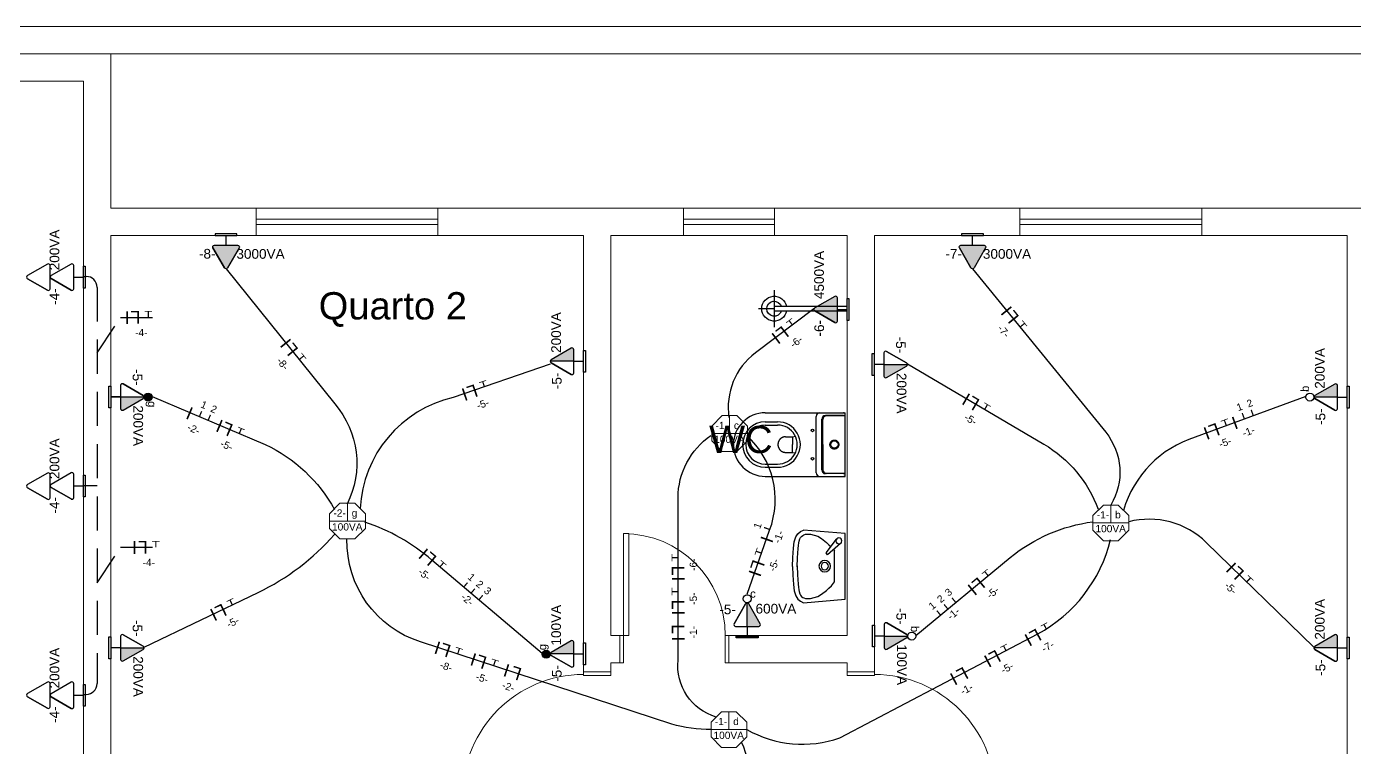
# Model space of a CAD drawing. Header units: millimetres. Extents: x 40 to 176, y -32 to 59.
# Drawn here: x 60.01 to 67.31, y -1.08 to 2.88 of the extents above; entities that cross this region are included whole.
import ezdxf
from ezdxf.enums import TextEntityAlignment as Align

# ---------------------------------------------------------------- set-up
doc = ezdxf.new("R2010")
doc.units = ezdxf.units.MM
doc.linetypes.add('DASHED', pattern=[15, 12, -3])
doc.linetypes.add('HIDDEN', pattern=[0.375, 0.25, -0.125])
doc.layers.get('0').update_dxf_attribs({"lineweight": 30})
for name, color, linetype in [('1 - Circuitos', 7, 'Continuous'), ('22 - Banheiros', 252, 'Continuous'), ('22 - Textos', 7, 'Continuous'), ('5 - Identificadores', 7, 'Continuous'), ('7 - Eletroduto', 6, 'Continuous'), ('8 - Pontos de iluminação', 5, 'Continuous'), ('9 - Pontos de Tomadas', 240, 'Continuous'), ('Pontos de Tomadas', 240, 'Continuous')]:
    doc.layers.add(name, color=color, linetype=linetype)
doc.layers.add('21 - Portas', color=251, linetype='Continuous', lineweight=9)
doc.layers.add('4 - Edificação', color=8, linetype='Continuous', lineweight=20)
doc.styles.add('Arial0', font='arial.ttf', dxfattribs={"height": 3.14658})
doc.styles.add('SEACAD_Arial', font='arial.ttf')
doc.styles.get("Standard").update_dxf_attribs({"font": 'arial.ttf'})
doc.styles.add('TEXTO_NOMEQUADRO', font='arial.ttf')

# ---------------------------------------------------------------- blocks, each defined once
blk = doc.blocks.new('81_P')
at = {"ltscale": 0.05}
for p, q in [((-0.165, 0), (-0.175, 0)), ((-0.175, -0.01), (-0.175, 0)), ((0.175, 0), (0.165, 0))]:
    blk.add_line(p, q, dxfattribs=at)
for p, q in [((0.165, 0), (-0.165, 0)), ((-0.175, -0.44), (-0.175, -0.01)), ((0.175, -0.44), (0.175, -0.01)), ((0.1398, -0.1295), (-0.1398, -0.1295)), ((0, -0.1236), (-0.1384, -0.1236)), ((0, -0.1236), (0.1384, -0.1236)), ((0.155, -0.16), (-0.155, -0.16))]:
    blk.add_line(p, q)
at = {"ltscale": 0.047193}
blk.add_line((0.175, -0.0094), (0.175, 0), dxfattribs=at)
at = {"ltscale": 0.497718}
for p, q in [((-0.1598, -0.01), (-0.1598, -0.1095)), ((0.1598, -0.01), (0.1598, -0.1095))]:
    blk.add_line(p, q, dxfattribs=at)
at = {"ltscale": 0.467891}
for p, q in [((-0.1584, -0.01), (-0.1584, -0.1036)), ((0.1584, -0.01), (0.1584, -0.1036))]:
    blk.add_line(p, q, dxfattribs=at)
at = {"ltscale": 0.078144}
for p, q in [((-0.0429, -0.29), (-0.0455, -0.2746)), ((0.0429, -0.29), (0.0455, -0.2746))]:
    blk.add_line(p, q, dxfattribs=at)
at = {"ltscale": 0.214268}
for p in [(-0.0429, -0.29), (0.0429, -0.29)]:
    blk.add_line(p, (0, -0.29), dxfattribs=at)
at = {"ltscale": 0.197279}
for p, q in [((-0.0429, -0.3295), (-0.0429, -0.29)), ((0.0429, -0.3295), (0.0429, -0.29))]:
    blk.add_line(p, q, dxfattribs=at)
at = {"ltscale": 0.339985}
for p, q in [((-0.125, -0.44), (-0.125, -0.372)), ((-0.1075, -0.44), (-0.1075, -0.372)), ((0.1075, -0.44), (0.1075, -0.372)), ((0.125, -0.44), (0.125, -0.372))]:
    blk.add_line(p, q, dxfattribs=at)
for points in [[(-0.0429, -0.3295), (-0.0428, -0.3307), (-0.0428, -0.332), (-0.0427, -0.3332), (-0.0425, -0.3345), (-0.0424, -0.3357), (-0.0421, -0.3369), (-0.0419, -0.3382), (-0.0416, -0.3394), (-0.0412, -0.3406), (-0.0409, -0.3418), (-0.0405, -0.343), (-0.04, -0.3442), (-0.0395, -0.3453), (-0.039, -0.3465), (-0.0384, -0.3476), (-0.0378, -0.3487), (-0.0372, -0.3498), (-0.0369, -0.3504), (-0.0365, -0.3509), (-0.0362, -0.3515), (-0.0358, -0.352), (-0.0354, -0.3525), (-0.0351, -0.353), (-0.0347, -0.3535), (-0.0343, -0.354), (-0.0339, -0.3545), (-0.0335, -0.355), (-0.0331, -0.3555), (-0.0326, -0.356), (-0.0322, -0.3565), (-0.0318, -0.357), (-0.0313, -0.3574), (-0.0309, -0.3579), (-0.0303, -0.3584)], [(-0.0303, -0.3584), (-0.0294, -0.3593), (-0.0284, -0.3602), (-0.0274, -0.361), (-0.0263, -0.3618), (-0.0253, -0.3626), (-0.0242, -0.3633), (-0.0231, -0.364), (-0.022, -0.3647), (-0.0208, -0.3653), (-0.0196, -0.3659), (-0.0184, -0.3665), (-0.0172, -0.367), (-0.016, -0.3675), (-0.0147, -0.368), (-0.0135, -0.3684), (-0.0122, -0.3688), (-0.0116, -0.3689), (-0.0109, -0.3691), (-0.0103, -0.3693), (-0.0096, -0.3694), (-0.009, -0.3695), (-0.0083, -0.3697), (-0.0077, -0.3698), (-0.007, -0.3699), (-0.0063, -0.37), (-0.0057, -0.3701), (-0.005, -0.3702), (-0.0043, -0.3702), (-0.0037, -0.3703), (-0.003, -0.3704), (-0.0023, -0.3704), (-0.0017, -0.3704), (-0.001, -0.3704), (-0.0003, -0.3705), (0, -0.3705)], [(0, -0.3705), (0.0013, -0.3704), (0.0027, -0.3704), (0.004, -0.3703), (0.0053, -0.3701), (0.0067, -0.37), (0.008, -0.3697), (0.0093, -0.3695), (0.0106, -0.3692), (0.0119, -0.3689), (0.0132, -0.3685), (0.0144, -0.3681), (0.0157, -0.3676), (0.0169, -0.3671), (0.0175, -0.3669), (0.0181, -0.3666), (0.0187, -0.3663), (0.0193, -0.3661), (0.0199, -0.3658), (0.0205, -0.3655), (0.0211, -0.3652), (0.0217, -0.3648), (0.0222, -0.3645), (0.0228, -0.3642), (0.0234, -0.3638), (0.0239, -0.3635), (0.0245, -0.3631), (0.025, -0.3628), (0.0255, -0.3624), (0.0261, -0.362), (0.0266, -0.3616), (0.0271, -0.3612), (0.0276, -0.3608), (0.0281, -0.3604), (0.0286, -0.36), (0.0291, -0.3595), (0.0296, -0.3591), (0.0301, -0.3587), (0.0303, -0.3584)], [(0.0303, -0.3584), (0.0312, -0.3575), (0.0321, -0.3566), (0.033, -0.3556), (0.0338, -0.3547), (0.0346, -0.3537), (0.0354, -0.3526), (0.0361, -0.3516), (0.0368, -0.3505), (0.0374, -0.3494), (0.0381, -0.3483), (0.0386, -0.3472), (0.0392, -0.346), (0.0395, -0.3455), (0.0397, -0.3449), (0.04, -0.3443), (0.0402, -0.3437), (0.0404, -0.3431), (0.0406, -0.3425), (0.0408, -0.3419), (0.041, -0.3413), (0.0412, -0.3407), (0.0414, -0.3401), (0.0415, -0.3395), (0.0417, -0.3389), (0.0418, -0.3383), (0.042, -0.3377), (0.0421, -0.3371), (0.0422, -0.3364), (0.0423, -0.3358), (0.0424, -0.3352), (0.0425, -0.3346), (0.0426, -0.334), (0.0427, -0.3333), (0.0427, -0.3327), (0.0428, -0.3321), (0.0428, -0.3315), (0.0428, -0.3308), (0.0428, -0.3302), (0.0429, -0.3295)]]:
    blk.add_lwpolyline(points)
at = {"linetype": 'DASHED'}
blk.add_circle((0, -0.06), 0.0245, dxfattribs=at)
for centre, radius in [((0, -0.06), 0.02), ((-0.078, -0.18), 0.007), ((0.078, -0.18), 0.007)]:
    blk.add_circle(centre, radius)
for centre, radius, start, end in [((-0.165, -0.01), 0.01, 90, 180.00001), ((-0.1498, -0.01), 0.01, 90, 180.00001), ((-0.1484, -0.01), 0.01, 90, 180.00001), ((0.1484, -0.01), 0.01, 0, 90), ((0.1498, -0.01), 0.01, 0, 90), ((0.165, -0.01), 0.01, 0, 90), ((-0.155, -0.14), 0.02, 180.00001, 270), ((-0.1398, -0.1095), 0.02, 180.00001, 270), ((-0.1384, -0.1036), 0.02, 180.00001, 270), ((0.1384, -0.1036), 0.02, 270, 0), ((0.1398, -0.1095), 0.02, 270, 0), ((0.155, -0.14), 0.02, 270, 0), ((0, -0.372), 0.125, 0, 180.00001), ((0, -0.372), 0.1075, 0, 180.00001), ((0, -0.44), 0.175, 180.00001, 270), ((0, -0.44), 0.125, 180.00001, 270), ((0, -0.44), 0.1075, 180.00001, 270), ((0, -0.44), 0.1075, 270, 0), ((0, -0.44), 0.175, 270, 0), ((0, -0.44), 0.125, 270, 0)]:
    blk.add_arc(centre, radius, start, end)
blk = doc.blocks.new('CHUV')
at = {"ltscale": 0.05}
for p, q in [((0.0027, 0.4455), (0.0027, 0.5407)), ((-0.1103, 0.4455), (0.1156, 0.4455)), ((-0.0106, 0.0003), (-0.0106, 0.4455)), ((0.0156, 0.4455), (0.0156, 0.0003))]:
    blk.add_line(p, q, dxfattribs=at)
at = {"ltscale": 2}
blk.add_line((0.0156, 0.0003), (-0.0106, 0.0003), dxfattribs=at)
at = {"ltscale": 0.05}
for radius, start, end in [(0.076, 279.93583, 260.06417), (0.0459, 286.60149, 253.39851)]:
    blk.add_arc((0.0025, 0.4455), radius, start, end, dxfattribs=at)
blk = doc.blocks.new('01lavl91')
at = {"linetype": 'Continuous'}
for p, q in [((-0.085, -0.0692), (0.0857, -0.0692)), ((0.1253, -0.036), (0.0639, -0.1075)), ((0.0753, -0.1139), (0.1503, -0.0575)), ((0.0639, -0.1075), (0.0753, -0.1139))]:
    blk.add_line(p, q, dxfattribs=at)
for points in [[(-0.1997, -0.2393), (-0.1797, -0.0093), (0.1803, -0.0093), (0.2003, -0.2393)], [(-0.1772, -0.2283), (-0.1758, -0.2005), (-0.1652, -0.1606), (-0.1526, -0.1406), (-0.1317, -0.1123), (-0.1188, -0.0991), (-0.106, -0.0859), (-0.0931, -0.074), (-0.085, -0.0692)], [(0.0938, -0.074), (0.0857, -0.0692)], [(0.1779, -0.2283), (0.1765, -0.2005), (0.1659, -0.1606), (0.1533, -0.1406), (0.1323, -0.1123), (0.1195, -0.0991), (0.1091, -0.0885)], [(0.0003, -0.2993), (-0.0477, -0.2981), (-0.0993, -0.2935), (-0.1345, -0.2899), (-0.1613, -0.2816), (-0.1795, -0.2708), (-0.1915, -0.256), (-0.1997, -0.2393)], [(0.0023, -0.2743), (-0.0461, -0.2719), (-0.0975, -0.2686), (-0.1144, -0.2671), (-0.1294, -0.2653), (-0.1385, -0.2633), (-0.151, -0.2586), (-0.1586, -0.2547), (-0.1629, -0.2516), (-0.1647, -0.2496), (-0.1703, -0.2424), (-0.1737, -0.2368), (-0.1772, -0.2283)], [(-0.0016, -0.2743), (0.0468, -0.2719), (0.0982, -0.2686), (0.1151, -0.2671), (0.1301, -0.2653), (0.1391, -0.2633), (0.1517, -0.2586), (0.1593, -0.2547), (0.1635, -0.2516), (0.1653, -0.2496), (0.1709, -0.2424), (0.1744, -0.2368), (0.1779, -0.2283)], [(0.0003, -0.2993), (0.0483, -0.2981), (0.0999, -0.2935), (0.1351, -0.2899), (0.1619, -0.2816), (0.1801, -0.2708), (0.1921, -0.256), (0.2003, -0.2393)]]:
    blk.add_lwpolyline(points, dxfattribs=at)
for centre, radius in [((0.1404, -0.0444), 0.0164), ((0.001, -0.1223), 0.0316), ((0.001, -0.1223), 0.02)]:
    blk.add_circle(centre, radius, dxfattribs=at)
blk = doc.blocks.new('LAMPADA_TETO')
at = {"layer": '8 - Pontos de iluminação', "color": 5, "linetype": 'Continuous', "lineweight": 15, "true_color": 0x000005}
blk.add_lwpolyline([(0.0401, 0.0986), (-0.0412, 0.0986), (-0.0986, 0.0401), (-0.0986, -0.0395), (-0.0412, -0.098), (0.0401, -0.098), (0.0986, -0.0395), (0.0986, 0.0401)], close=True, dxfattribs=at)
for points in [[(0, 0), (0, 0.0986), (0, 0.0986)], [(0.0986, 0), (-0.0986, 0), (-0.0986, 0)]]:
    blk.add_lwpolyline(points, dxfattribs=at)
at = {"layer": '5 - Identificadores', "ltscale": 0.8}
blk.add_attdef('-N-', (-0.0775, 0.0247), '', height=0.04, dxfattribs=at)
at = {"layer": '5 - Identificadores', "ltscale": 0.8, "flags": 4}
blk.add_attdef('I', (0.0233, 0.025), '', height=0.04, dxfattribs=at)
blk.add_attdef('S-VA', text='', height=0.04, dxfattribs=at).set_placement((-0.0012, -0.0514), align=Align.CENTER)
blk = doc.blocks.new('TOMADA BAIXA')
at = {"layer": '9 - Pontos de Tomadas'}
for p, q in [((-0.072, 0.0682), (-0.0084, 0.1784)), ((-0.0084, 0.1784), (-0.072, 0.0682)), ((-0.0084, 0.1784), (-0.072, 0.0682)), ((0.072, 0.0682), (0.0084, 0.1784)), ((-0.0636, 0.0536), (0.0636, 0.0536)), ((-0.06, -0.01), (-0.06, 0)), ((-0.06, 0), (0, 0)), ((0, 0.0536), (0, 0)), ((0, 0), (0.06, 0)), ((0.06, 0), (0.06, -0.01)), ((0.06, -0.01), (-0.06, -0.01))]:
    blk.add_line(p, q, dxfattribs=at)
for centre, start, end in [((0, 0.1735), 29.98164, 150.01836), ((-0.0636, 0.0634), 150.01836, 270), ((0.0636, 0.0634), 270, 29.98164)]:
    blk.add_arc(centre, 0.00975, start, end, dxfattribs=at)
at = {"layer": '5 - Identificadores', "color": 7, "style": 'Arial0'}
for tag, p in [('-N-', (-0.1524, 0.1329)), ('VA', (0.0376, 0.1329))]:
    blk.add_attdef(tag, p, '', height=0.0534, dxfattribs=at)
blk = doc.blocks.new('CIRCUITO_TOMADA (2)')
at = {"layer": '1 - Circuitos', "color": 1}
blk.add_attdef('I', (-0.074, -0.0364), '', height=0.07, dxfattribs=at)
at = {"layer": '1 - Circuitos', "color": 5}
blk.add_attdef('L', (0.0122, 0.035), '', height=0.07, rotation=180, dxfattribs=at)
at = {"layer": '1 - Circuitos', "color": 7, "width": 1.5}
blk.add_attdef('T', (0.0337, 0.0003), '', height=0.035, dxfattribs=at)
at = {"layer": '5 - Identificadores', "ltscale": 0.8}
blk.add_attdef('-N-', (-0.0167, -0.1035), '', height=0.04, dxfattribs=at)
blk = doc.blocks.new('CIRCUITO_TOMADA')
at = {"layer": '1 - Circuitos', "color": 1}
blk.add_attdef('I', (-0.074, -0.0364), '', height=0.07, dxfattribs=at)
at = {"layer": '1 - Circuitos', "color": 5}
blk.add_attdef('L', (0.0122, 0.035), '', height=0.07, rotation=180, dxfattribs=at)
at = {"layer": '1 - Circuitos', "color": 7, "width": 1.5}
blk.add_attdef('T', (0.0337, 0.0003), '', height=0.035, dxfattribs=at)
at = {"layer": '5 - Identificadores', "ltscale": 0.8}
blk.add_attdef('-N-', (-0.0167, -0.1035), '', height=0.04, dxfattribs=at)
blk = doc.blocks.new('TOMADA MEDIA')
at = {"layer": '9 - Pontos de Tomadas'}
h = blk.add_hatch(color=256, dxfattribs=at)
h.dxf.hatch_style = 1
h.paths.add_polyline_path([(0.0084, 0.1784, 0.268035), (0, 0.1833), (0, 0.0536), (0.0636, 0.0536, 0.577243), (0.072, 0.0682)])
for p, q in [((-0.072, 0.0682), (-0.0084, 0.1784)), ((-0.0084, 0.1784), (-0.072, 0.0682)), ((-0.0084, 0.1784), (-0.072, 0.0682)), ((0, 0.0536), (0, 0.1833)), ((0.072, 0.0682), (0.0084, 0.1784)), ((-0.0636, 0.0536), (0.0636, 0.0536)), ((-0.06, -0.01), (-0.06, 0)), ((-0.06, 0), (0, 0)), ((0, 0.0536), (0, 0)), ((0, 0), (0.06, 0)), ((0.06, 0), (0.06, -0.01)), ((0.06, -0.01), (-0.06, -0.01))]:
    blk.add_line(p, q, dxfattribs=at)
for centre, start, end in [((0, 0.1735), 29.98164, 150.01836), ((-0.0636, 0.0634), 150.01836, 270), ((0.0636, 0.0634), 270, 29.98164)]:
    blk.add_arc(centre, 0.00975, start, end, dxfattribs=at)
at = {"layer": '5 - Identificadores', "color": 7, "style": 'Arial0'}
for tag, p in [('-N-', (-0.1533, 0.1203)), ('VA', (0.046, 0.1242))]:
    blk.add_attdef(tag, p, '', height=0.0534, dxfattribs=at)
blk = doc.blocks.new('*U210')
at = {"layer": '9 - Pontos de Tomadas'}
h = blk.add_hatch(color=256, dxfattribs=at)
h.dxf.hatch_style = 1
h.paths.add_polyline_path([(0.0084, 0.1784, 0.268035), (0, 0.1833), (0, 0.0536), (0.0636, 0.0536, 0.577243), (0.072, 0.0682)])
for p, q in [((-0.072, 0.0682), (-0.0084, 0.1784)), ((-0.0084, 0.1784), (-0.072, 0.0682)), ((-0.0084, 0.1784), (-0.072, 0.0682)), ((0, 0.0536), (0, 0.1833)), ((0.072, 0.0682), (0.0084, 0.1784)), ((-0.0636, 0.0536), (0.0636, 0.0536)), ((-0.06, -0.01), (-0.06, 0)), ((-0.06, 0), (0, 0)), ((0, 0.0536), (0, 0)), ((0, 0), (0.06, 0)), ((0.06, 0), (0.06, -0.01)), ((0.06, -0.01), (-0.06, -0.01))]:
    blk.add_line(p, q, dxfattribs=at)
for centre, start, end in [((0, 0.1735), 29.98164, 150.01836), ((-0.0636, 0.0634), 150.01836, 270), ((0.0636, 0.0634), 270, 29.98164)]:
    blk.add_arc(centre, 0.00975, start, end, dxfattribs=at)
at = {"layer": '5 - Identificadores', "color": 7, "style": 'Arial0'}
for tag, p in [('-N-', (-0.1533, 0.1203)), ('VA', (0.046, 0.1242))]:
    blk.add_attdef(tag, p, '', height=0.0534, dxfattribs=at)
blk = doc.blocks.new('CIRCUITO_LAMPADA')
at = {"layer": '1 - Circuitos', "color": 1}
blk.add_attdef('I', (-0.0831, -0.0365), '', height=0.07, dxfattribs=at)
at = {"layer": '1 - Circuitos', "color": 5}
blk.add_attdef('L', (0.0125, 0.035), '', height=0.07, rotation=180, dxfattribs=at)
at = {"layer": '5 - Identificadores', "ltscale": 0.8}
blk.add_attdef('-N-', (-0.066, -0.103), '', height=0.04, dxfattribs=at)
blk = doc.blocks.new('TOMADA_ALTA')
at = {"layer": 'Pontos de Tomadas'}
h = blk.add_hatch(color=256, dxfattribs=at)
h.dxf.hatch_style = 1
h.paths.add_polyline_path([(0.0636, 0.0536, 0.577243), (0.072, 0.0682), (0.0084, 0.1784, 0.577564), (-0.0084, 0.1784), (-0.072, 0.0682, 0.577243), (-0.0636, 0.0536)])
for p, q in [((-0.072, 0.0682), (-0.0084, 0.1784)), ((-0.0084, 0.1784), (-0.072, 0.0682)), ((-0.0084, 0.1784), (-0.072, 0.0682)), ((0.072, 0.0682), (0.0084, 0.1784)), ((-0.0636, 0.0536), (0.0636, 0.0536)), ((-0.06, -0.01), (-0.06, 0)), ((-0.06, 0), (0, 0)), ((0, 0.0536), (0, 0)), ((0, 0), (0.06, 0)), ((0.06, 0), (0.06, -0.01)), ((0.06, -0.01), (-0.06, -0.01))]:
    blk.add_line(p, q, dxfattribs=at)
for centre, start, end in [((0, 0.1735), 29.98164, 150.01836), ((-0.0636, 0.0634), 150.01836, 270), ((0.0636, 0.0634), 270, 29.98164)]:
    blk.add_arc(centre, 0.00975, start, end, dxfattribs=at)
at = {"layer": '5 - Identificadores', "color": 7, "style": 'Arial0'}
for tag, p in [('-N-', (-0.1488, 0.1269)), ('VA', (0.0571, 0.1277))]:
    blk.add_attdef(tag, p, '', height=0.0534, dxfattribs=at)
blk = doc.blocks.new('FASE_RETORNO')
at = {"layer": '1 - Circuitos', "color": 1}
blk.add_attdef('I', (-0.014, -0.0359), '', height=0.07, dxfattribs=at)
at = {"layer": '1 - Circuitos', "color": 3, "width": 1.5}
blk.add_attdef('I', (0.0462, 0.0004), '', height=0.035, dxfattribs=at)
at = {"layer": '5 - Identificadores', "ltscale": 0.8}
for tag, p in [('R', (0.0387, 0.0527)), ('-N-', (0.0004, -0.0772))]:
    blk.add_attdef(tag, p, '', height=0.04, dxfattribs=at)
blk = doc.blocks.new('CIRCUITO_3W_INTERRUPTOR')
at = {"layer": '1 - Circuitos', "color": 1}
blk.add_attdef('I', (-0.0712, -0.0364), '', height=0.07, dxfattribs=at)
at = {"layer": '1 - Circuitos', "color": 3, "width": 1.5}
for p in [(-0.0109, -0.0001), (0.0415, 0.0004)]:
    blk.add_attdef('I', p, '', height=0.035, dxfattribs=at)
at = {"layer": '5 - Identificadores', "ltscale": 0.8}
for tag, p in [('R', (-0.0185, 0.0522)), ('R', (0.0409, 0.0518)), ('-N-', (-0.0373, -0.0917))]:
    blk.add_attdef(tag, p, '', height=0.04, dxfattribs=at)
blk = doc.blocks.new('CIRCUITO_3W_RETORNOS')
at = {"layer": '1 - Circuitos', "color": 3, "width": 1.5}
for p in [(-0.0629, -0.0004), (-0.0104, 0.0001), (0.0461, 0.0006)]:
    blk.add_attdef('I', p, '', height=0.035, dxfattribs=at)
at = {"layer": '5 - Identificadores', "ltscale": 0.8}
for tag, p in [('R', (-0.0704, 0.0519)), ('R', (-0.011, 0.0515)), ('R', (0.0456, 0.052)), ('-N-', (-0.0269, -0.0561))]:
    blk.add_attdef(tag, p, '', height=0.04, dxfattribs=at)

msp = doc.modelspace()

# ---------------------------------------------------------------- hatches: boundary and pattern name
at = {"layer": '9 - Pontos de Tomadas'}
h = msp.add_hatch(color=256, dxfattribs=at)
h.dxf.hatch_style = 1
h.paths.add_polyline_path([(60.6985, 0.8435, 1), (60.6545, 0.8435, 1)])
h = msp.add_hatch(color=256, dxfattribs=at)
h.dxf.hatch_style = 1
h.paths.add_polyline_path([(62.8439, -0.5715, 1), (62.8879, -0.5715, 1)])

# ---------------------------------------------------------------- linework, layer by layer
at = {"layer": '21 - Portas'}
for p, q in [((61.2708, 1.8223), (62.2708, 1.8223)), ((61.2708, 1.7923), (62.2708, 1.7923)), ((63.6208, 1.8223), (64.1208, 1.8223)), ((63.6208, 1.7923), (64.1208, 1.7923)), ((65.4708, 1.8223), (66.4708, 1.8223)), ((65.4708, 1.7923), (66.4708, 1.7923))]:
    msp.add_line(p, q, dxfattribs=at)
for points in [[(61.2708, 1.7323), (62.2708, 1.7323), (62.2708, 1.8823), (61.2708, 1.8823)], [(63.6208, 1.7323), (64.1208, 1.7323), (64.1208, 1.8823), (63.6208, 1.8823)], [(65.4708, 1.7323), (66.4708, 1.7323), (66.4708, 1.8823), (65.4708, 1.8823)], [(63.2908, -0.4677), (63.3208, -0.4677), (63.3208, 0.0923), (63.2908, 0.0923)], [(63.2708, -0.4677), (63.2708, -0.6177), (63.2908, -0.6177), (63.2908, -0.4677)], [(63.8508, -0.4677), (63.8508, -0.6177), (63.8708, -0.6177), (63.8708, -0.4677)], [(63.0708, -0.6877), (63.2208, -0.6877), (63.2208, -0.6677), (63.0708, -0.6677)], [(64.6708, -0.6877), (64.5208, -0.6877), (64.5208, -0.6677), (64.6708, -0.6677)]]:
    msp.add_lwpolyline(points, close=True, dxfattribs=at)
for centre, radius, start, end in [((63.2908, -0.4677), 0.56, 0, 90), ((63.0708, -1.3477), 0.665, 90, 180), ((64.6708, -1.3477), 0.665, 360, 90)]:
    msp.add_arc(centre, radius, start, end, dxfattribs=at)
at = {"layer": '4 - Edificação'}
for p, q in [((55.6708, 2.7323), (60.4708, 2.7323)), ((80.4208, 2.7323), (60.4708, 2.7323)), ((60.4708, 1.8823), (60.4708, 2.7323)), ((57.2708, 2.5823), (60.3208, 2.5823)), ((60.3208, 2.5823), (60.3208, -1.5677)), ((60.4708, 1.8823), (80.4208, 1.8823)), ((60.3208, 1.7323), (60.3208, 1.7323)), ((60.4708, -1.4177), (60.4708, 1.7323)), ((60.4708, 1.7323), (63.0708, 1.7323)), ((63.0708, 1.7323), (63.0708, -0.6677)), ((63.2208, -0.4677), (63.2208, 1.7323)), ((63.2208, 1.7323), (64.5208, 1.7323)), ((64.5208, 1.7323), (64.5208, -0.4677)), ((64.6708, -0.6177), (64.6708, 1.7323)), ((64.6708, 1.7323), (67.2708, 1.7323)), ((67.2708, 1.7323), (67.2708, -1.4177)), ((63.2708, -0.4677), (63.2208, -0.4677)), ((63.2708, -0.6177), (63.2708, -0.4677)), ((63.2708, -0.6177), (63.2708, -0.4677)), ((64.5208, -0.4677), (63.8708, -0.4677)), ((63.8708, -0.4677), (63.8708, -0.6177)), ((63.8708, -0.4677), (63.8708, -0.6177)), ((63.2208, -0.6677), (63.2208, -0.6177)), ((63.2208, -0.6177), (63.2708, -0.6177)), ((63.8708, -0.6177), (64.5208, -0.6177)), ((64.5208, -0.6677), (64.5208, -0.6177)), ((64.6708, -0.6177), (64.6708, -0.6677)), ((63.0708, -0.6677), (63.2208, -0.6677)), ((64.6708, -0.6677), (64.5208, -0.6677))]:
    msp.add_line(p, q, dxfattribs=at)
msp.add_lwpolyline([(53.5708, -5.1177), (80.5708, -5.1177), (80.5708, 2.8823), (53.5708, 2.8823)], close=True, dxfattribs=at)
at = {"layer": '7 - Eletroduto'}
for p, q in [((60.3208, 1.5073), (60.3358, 1.5073)), ((60.3208, 0.3573), (60.3958, 0.3573)), ((60.3208, -0.7927), (60.3358, -0.7927))]:
    msp.add_line(p, q, dxfattribs=at)
at = {"layer": '7 - Eletroduto', "linetype": 'HIDDEN', "ltscale": 0.75}
msp.add_line((60.3958, 1.4473), (60.3958, -0.7327), dxfattribs=at)
at = {"layer": '7 - Eletroduto', "linetype": 'HIDDEN', "ltscale": 0.7}
for p, q in [((60.3958, 1.0872), (60.5255, 1.2824)), ((60.5255, 1.2824), (60.8002, 1.2824)), ((60.3958, -0.1779), (60.5255, 0.0173)), ((60.5255, 0.0173), (60.8002, 0.0173))]:
    msp.add_line(p, q, dxfattribs=at)
at = {"layer": '7 - Eletroduto'}
for points in [[(61.105, 1.549), (61.7034, 0.8056, -0.303998), (61.7707, 0.2544, 1.828771)], [(65.2104, 1.549), (65.9429, 0.6497, -0.315974), (65.9715, 0.2498, -5.726957)], [(64.3373, 1.3295), (64.0161, 1.0864, 0.273577), (63.8708, 0.7309, 0.335649)], [(62.8875, 1.0251), (62.355, 0.8421, 0.33457), (61.8424, 0.2302, 0.828936)], [(64.8523, 1.0267), (65.6025, 0.5848, -0.173566), (65.9009, 0.2267, 0.698711)], [(60.6981, 0.8473), (61.3208, 0.5825, -0.160479), (61.7008, 0.2252, -2.085191)], [(67.0435, 0.8473), (66.4354, 0.6228, 0.25035), (66.0409, 0.2205, 1.59611)], [(63.801, -0.9169, -0.36034), (63.5912, -0.6035), (63.5912, 0.2888, -0.247433), (63.7722, 0.6323, 0.527139)], [(63.9708, -0.2404), (64.0944, 0.1107, 0.308281), (63.9694, 0.6326, -6.871044)], [(62.8435, -0.5677), (62.2369, -0.0528, 0.093711), (61.8693, 0.1561, -6.005537)], [(64.8981, -0.4677), (65.4176, -0.0397, -0.141118), (65.8722, 0.1573, -2.980855)], [(67.0875, -0.5327), (66.4962, 0.044, 0.262409), (66.0694, 0.1573, -3.672156)], [(60.6541, -0.5327), (61.2814, -0.2314, 0.101204), (61.7008, 0.0871, 22.156645)], [(63.7724, -0.9859, -0.070738), (63.5568, -0.956), (62.1749, -0.5038, -0.332182), (61.7702, 0.0629, -312.173872)], [(63.9695, -0.9859, 0.214701), (64.4803, -1.032), (65.5693, -0.4595, 0.210676), (65.9703, 0.0593, -0.782558)], [(61.5935, -2.5977), (63.6908, -1.8767, 0.376586), (63.9403, -1.0547, 9.011716)]]:
    msp.add_lwpolyline(points, format="xyb", dxfattribs=at)
for centre, start, end in [((60.3358, 1.4473), 0, 90), ((60.3358, -0.7327), 270, 0)]:
    msp.add_arc(centre, 0.06, start, end, dxfattribs=at)
at = {"layer": '9 - Pontos de Tomadas'}
for p, q in [((60.1233, 1.5755), (60.0131, 1.5119)), ((60.1379, 1.4399), (60.1379, 1.5671)), ((60.1233, 1.4315), (60.0131, 1.495)), ((60.0131, 1.495), (60.1233, 1.4315)), ((60.0131, 1.495), (60.1233, 1.4315)), ((60.5248, 0.844), (60.4712, 0.844)), ((60.1233, 0.4255), (60.0131, 0.3619)), ((60.1379, 0.2899), (60.1379, 0.4171)), ((60.1233, 0.2815), (60.0131, 0.345)), ((60.0131, 0.345), (60.1233, 0.2815)), ((60.0131, 0.345), (60.1233, 0.2815)), ((60.5248, -0.536), (60.4712, -0.536)), ((60.1233, -0.7245), (60.0131, -0.7881)), ((60.1379, -0.8601), (60.1379, -0.7329)), ((60.1233, -0.8685), (60.0131, -0.805)), ((60.0131, -0.805), (60.1233, -0.8685)), ((60.0131, -0.805), (60.1233, -0.8685))]:
    msp.add_line(p, q, dxfattribs=at)
for centre in [(60.6765, 0.8435), (67.0659, 0.8434), (63.9712, -0.2662), (64.8765, -0.4715), (62.8659, -0.5715)]:
    msp.add_circle(centre, 0.022, dxfattribs=at)
for centre, start, end in [((60.1281, 1.5671), 0, 119.98164), ((60.018, 1.5035), 119.98164, 240.01836), ((60.1281, 1.4399), 240.01836, 0), ((60.1281, 0.4171), 0, 119.98164), ((60.018, 0.3535), 119.98164, 240.01836), ((60.1281, 0.2899), 240.01836, 0), ((60.1281, -0.7329), 0, 119.98164), ((60.018, -0.7965), 119.98164, 240.01836), ((60.1281, -0.8601), 240.01836, 0)]:
    msp.add_arc(centre, 0.00975, start, end, dxfattribs=at)

# ---------------------------------------------------------------- block references
at = {"layer": '22 - Banheiros', "xscale": -0.900000000000091, "yscale": 0.9000000000000483, "zscale": 0.8999999999999998, "rotation": 89.99999999998913}
msp.add_blockref('CHUV', (64.5208, 1.3323), dxfattribs=at)
at = {"layer": '22 - Banheiros', "rotation": 269.9999999999935}
msp.add_blockref('81_P', (64.5108, 0.5823), dxfattribs=at)
at = {"layer": '22 - Banheiros', "xscale": -1, "rotation": 270}
msp.add_blockref('01lavl91', (64.5201, -0.088), dxfattribs=at)
at = {"layer": '8 - Pontos de iluminação', "color": 142}
for name, p, rotation, values in [('TOMADA BAIXA', (60.3212, 1.5036), 90.00000000220683, {'VA': '200VA', '-N-': '-4-'}), ('TOMADA_ALTA', (64.5209, 1.3257), 89.99999999999852, {'-N-': '-6-', 'VA': '4500VA'}), ('TOMADA MEDIA', (63.0712, 1.0406), 90.00000000000001, {'VA': '200VA', '-N-': '-5-'}), ('CIRCUITO_TOMADA', (64.177, 1.2042), 37.10857732190579, {'T': 'T', '-N-': '-6-', 'L': 'L', 'I': 'I'}), ('TOMADA MEDIA', (64.6693, 1.0229), 270.0000000000002, {'VA': '200VA', '-N-': '-5-'}), ('CIRCUITO_TOMADA', (61.4718, 1.0934), 308.8325744800072, {'T': 'T', '-N-': '-8-', 'L': 'L', 'I': 'I'}), ('TOMADA MEDIA', (67.2712, 0.8435), 90, {'VA': '200VA', '-N-': '-5-'}), ('CIRCUITO_TOMADA', (62.4741, 0.8793), 18.9627361503602, {'T': 'T', '-N-': '-5-', 'L': 'L', 'I': 'I'}), ('CIRCUITO_TOMADA', (61.125, 0.6622), 336.9609431592338, {'T': 'T', '-N-': '-5-', 'L': 'L', 'I': 'I'}), ('CIRCUITO_TOMADA', (66.5542, 0.6666), 20.26024284897009, {'T': 'T', '-N-': '-5-', 'L': 'L', 'I': 'I'}), ('TOMADA BAIXA', (60.3212, 0.3549), 90.00000000220732, {'VA': '200VA', '-N-': '-4-'}), ('CIRCUITO_TOMADA', (62.2373, -0.0565), 319.6780427143649, {'T': 'T', '-N-': '-5-', 'L': 'L', 'I': 'I'}), ('CIRCUITO_TOMADA', (64.033, -0.0686), 70.6049341626688, {'T': 'T', '-N-': '-5-', 'L': 'L', 'I': 'I'}), ('CIRCUITO_TOMADA', (63.5915, -0.0959), 90.00000000000001, {'T': 'T', '-N-': '-6-', 'L': 'L', 'I': 'I'}), ('CIRCUITO_TOMADA', (63.5915, -0.2825), 90.00000000000001, {'T': 'T', '-N-': '-5-', 'L': 'L', 'I': 'I'}), ('CIRCUITO_TOMADA', (61.0905, -0.3269), 25.6533472079493, {'T': 'T', '-N-': '-5-', 'L': 'L', 'I': 'I'}), ('TOMADA MEDIA', (67.2712, -0.5368), 90, {'VA': '200VA', '-N-': '-5-'}), ('TOMADA MEDIA', (63.0712, -0.5693), 90.00000000000001, {'VA': '100VA', '-N-': '-5-'}), ('CIRCUITO_LAMPADA', (63.5915, -0.4178), 90.00000000000001, {'-N-': '-1-', 'L': 'L', 'I': 'I'}), ('CIRCUITO_TOMADA', (62.3255, -0.5531), 341.8771394875025, {'T': 'T', '-N-': '-8-', 'L': 'L', 'I': 'I'}), ('TOMADA BAIXA', (60.3212, -0.7971), 90.00000000220732, {'VA': '200VA', '-N-': '-4-'}), ('CIRCUITO_TOMADA', (62.5231, -0.6177), 341.8771394875025, {'T': 'T', '-N-': '-5-', 'L': 'L', 'I': 'I'}), ('CIRCUITO_LAMPADA', (62.7143, -0.6803), 341.8771394875025, {'-N-': '-2-', 'L': 'L', 'I': 'I'})]:
    msp.add_blockref(name, p, dxfattribs=dict(at, rotation=rotation)).add_auto_attribs(values)
for name, p, values in [('CIRCUITO_TOMADA (2)', (60.6216, 1.2824), {'T': 'T', '-N-': '-4-', 'L': 'L', 'I': 'I'}), ('CIRCUITO_TOMADA', (60.6628, 0.0173), {'T': 'T', '-N-': '-4-', 'L': 'L', 'I': 'I'}), ('TOMADA MEDIA', (63.9712, -0.4714), {'VA': '600VA', '-N-': '-5-'})]:
    msp.add_blockref(name, p, dxfattribs=at).add_auto_attribs(values)
ref = msp.add_blockref('LAMPADA_TETO', (63.8747, 0.6429), dxfattribs=at)
ref.add_attrib('-N-', '-1-', (63.7972, 0.6676), dxfattribs={"layer": '5 - Identificadores', "ltscale": 0.8, "height": 0.04})
ref.add_attrib('I', 'c', (63.898, 0.6679), dxfattribs={"layer": '5 - Identificadores', "ltscale": 0.8, "height": 0.04})
ref.add_attrib('S-VA', '100VA', dxfattribs={"layer": '5 - Identificadores', "ltscale": 0.8, "height": 0.04}).set_placement((63.8735, 0.5915), align=Align.CENTER)
ref = msp.add_blockref('LAMPADA_TETO', (61.773, 0.1609), dxfattribs=at)
ref.add_attrib('-N-', '-2-', (61.6956, 0.1856), dxfattribs={"layer": '5 - Identificadores', "ltscale": 0.8, "height": 0.04})
ref.add_attrib('I', 'g', (61.7963, 0.186), dxfattribs={"layer": '5 - Identificadores', "ltscale": 0.8, "height": 0.04})
ref.add_attrib('S-VA', '100VA', dxfattribs={"layer": '5 - Identificadores', "ltscale": 0.8, "height": 0.04}).set_placement((61.7718, 0.1095), align=Align.CENTER)
ref = msp.add_blockref('LAMPADA_TETO', (65.9715, 0.1512), dxfattribs=at)
ref.add_attrib('-N-', '-1-', (65.894, 0.1759), dxfattribs={"layer": '5 - Identificadores', "ltscale": 0.8, "height": 0.04})
ref.add_attrib('I', 'b', (65.9948, 0.1762), dxfattribs={"layer": '5 - Identificadores', "ltscale": 0.8, "height": 0.04})
ref.add_attrib('S-VA', '100VA', dxfattribs={"layer": '5 - Identificadores', "ltscale": 0.8, "height": 0.04}).set_placement((65.9703, 0.0998), align=Align.CENTER)
ref = msp.add_blockref('FASE_RETORNO', (64.0786, 0.0611), dxfattribs=dict(at, rotation=70.6049341626688))
ref.add_attrib('R', '1', (64.0418, 0.1151), dxfattribs={"layer": '5 - Identificadores', "ltscale": 0.8, "height": 0.04, "rotation": 70.60493})
ref.add_attrib('-N-', '-1-', (64.1516, 0.0358), dxfattribs={"layer": '5 - Identificadores', "ltscale": 0.8, "height": 0.04, "rotation": 70.60493})
ref.add_attrib('I', 'I', (64.0936, 0.1049), dxfattribs={"layer": '1 - Circuitos', "color": 3, "height": 0.035, "rotation": 70.60493, "width": 1.5})
ref.add_attrib('I', 'I', (64.1078, 0.036), dxfattribs={"layer": '1 - Circuitos', "color": 1, "height": 0.07, "rotation": 70.60493})
ref = msp.add_blockref('LAMPADA_TETO', (63.8709, -0.9859), dxfattribs=at)
ref.add_attrib('-N-', '-1-', (63.7935, -0.9612), dxfattribs={"layer": '5 - Identificadores', "ltscale": 0.8, "height": 0.04})
ref.add_attrib('I', 'd', (63.8942, -0.9609), dxfattribs={"layer": '5 - Identificadores', "ltscale": 0.8, "height": 0.04})
ref.add_attrib('S-VA', '100VA', dxfattribs={"layer": '5 - Identificadores', "ltscale": 0.8, "height": 0.04}).set_placement((63.8697, -1.0373), align=Align.CENTER)
at = {"layer": '9 - Pontos de Tomadas', "color": 142}
ref = msp.add_blockref('TOMADA_ALTA', (61.105, 1.7323), dxfattribs=dict(at, xscale=-1, rotation=180))
ref.add_attrib('-N-', '-8-', (60.9562, 1.6055), dxfattribs={"layer": '5 - Identificadores', "color": 7, "height": 0.05338, "style": 'Arial0'})
ref.add_attrib('VA', '3000VA', (61.1621, 1.6047), dxfattribs={"layer": '5 - Identificadores', "color": 7, "height": 0.05338, "style": 'Arial0'})
ref = msp.add_blockref('TOMADA_ALTA', (65.2104, 1.7323), dxfattribs=dict(at, xscale=-1, rotation=180))
ref.add_attrib('-N-', '-7-', (65.0616, 1.6055), dxfattribs={"layer": '5 - Identificadores', "color": 7, "height": 0.05338, "style": 'Arial0'})
ref.add_attrib('VA', '3000VA', (65.2675, 1.6047), dxfattribs={"layer": '5 - Identificadores', "color": 7, "height": 0.05338, "style": 'Arial0'})
for name, p, rotation, values in [('CIRCUITO_TOMADA', (65.4361, 1.272), 309.16222138478, {'T': 'T', '-N-': '-7-', 'L': 'L', 'I': 'I'}), ('*U210', (60.4712, 0.8441), 270, {'VA': '200VA', '-N-': '-5-'}), ('CIRCUITO_TOMADA', (65.2277, 0.802), 329.5011467626561, {'T': 'T', '-N-': '-5-', 'L': 'L', 'I': 'I'}), ('CIRCUITO_TOMADA', (66.6767, -0.1354), 315.7194666492635, {'T': 'T', '-N-': '-5-', 'L': 'L', 'I': 'I'}), ('CIRCUITO_TOMADA', (65.2552, -0.1774), 39.48818848863957, {'T': 'T', '-N-': '-5-', 'L': 'L', 'I': 'I'}), ('TOMADA MEDIA', (64.6712, -0.4712), 270.0000000000002, {'VA': '100VA', '-N-': '-5-'}), ('*U210', (60.4712, -0.5359), 270, {'VA': '200VA', '-N-': '-5-'}), ('CIRCUITO_TOMADA', (65.5696, -0.4632), 28.50307264441053, {'T': 'T', '-N-': '-7-', 'L': 'L', 'I': 'I'}), ('CIRCUITO_LAMPADA', (65.1678, -0.6744), 27.73231490766178, {'-N-': '-1-', 'L': 'L', 'I': 'I'})]:
    msp.add_blockref(name, p, dxfattribs=dict(at, rotation=rotation)).add_auto_attribs(values)
ref = msp.add_blockref('CIRCUITO_3W_INTERRUPTOR', (60.958, 0.7332), dxfattribs=dict(at, rotation=336.9609431592338))
ref.add_attrib('I', 'I', (60.8783, 0.7276), dxfattribs={"layer": '1 - Circuitos', "color": 1, "height": 0.07, "rotation": 336.96094})
ref.add_attrib('I', 'I', (60.9479, 0.7374), dxfattribs={"layer": '1 - Circuitos', "color": 3, "height": 0.035, "rotation": 336.96094, "width": 1.5})
ref.add_attrib('-N-', '-2-', (60.8878, 0.6634), dxfattribs={"layer": '5 - Identificadores', "ltscale": 0.8, "height": 0.04, "rotation": 336.96094})
ref.add_attrib('R', '1', (60.9614, 0.7885), dxfattribs={"layer": '5 - Identificadores', "ltscale": 0.8, "height": 0.04, "rotation": 336.96094})
ref.add_attrib('I', 'I', (60.9963, 0.7173), dxfattribs={"layer": '1 - Circuitos', "color": 3, "height": 0.035, "rotation": 336.96094, "width": 1.5})
ref.add_attrib('R', '2', (61.0159, 0.7649), dxfattribs={"layer": '5 - Identificadores', "ltscale": 0.8, "height": 0.04, "rotation": 336.96094})
ref = msp.add_blockref('CIRCUITO_3W_INTERRUPTOR', (66.7066, 0.7229), dxfattribs=dict(at, rotation=20.26024284897009))
ref.add_attrib('I', 'I', (66.6525, 0.6641), dxfattribs={"layer": '1 - Circuitos', "color": 1, "height": 0.07, "rotation": 20.26024})
ref.add_attrib('I', 'I', (66.6964, 0.719), dxfattribs={"layer": '1 - Circuitos', "color": 3, "height": 0.035, "rotation": 20.26024, "width": 1.5})
ref.add_attrib('-N-', '-1-', (66.7034, 0.6239), dxfattribs={"layer": '5 - Identificadores', "ltscale": 0.8, "height": 0.04, "rotation": 20.26024})
ref.add_attrib('R', '1', (66.6713, 0.7654), dxfattribs={"layer": '5 - Identificadores', "ltscale": 0.8, "height": 0.04, "rotation": 20.26024})
ref.add_attrib('I', 'I', (66.7454, 0.7376), dxfattribs={"layer": '1 - Circuitos', "color": 3, "height": 0.035, "rotation": 20.26024, "width": 1.5})
ref.add_attrib('R', '2', (66.7271, 0.7857), dxfattribs={"layer": '5 - Identificadores', "ltscale": 0.8, "height": 0.04, "rotation": 20.26024})
ref = msp.add_blockref('CIRCUITO_3W_RETORNOS', (62.4508, -0.2378), dxfattribs=dict(at, rotation=319.6780427143662))
ref.add_attrib('I', 'I', (62.4864, -0.2672), dxfattribs={"layer": '1 - Circuitos', "color": 3, "height": 0.035, "rotation": 319.67804, "width": 1.5})
ref.add_attrib('R', '3', (62.5192, -0.2277), dxfattribs={"layer": '5 - Identificadores', "ltscale": 0.8, "height": 0.04, "rotation": 319.67804})
ref.add_attrib('I', 'I', (62.4027, -0.1974), dxfattribs={"layer": '1 - Circuitos', "color": 3, "height": 0.035, "rotation": 319.67804, "width": 1.5})
ref.add_attrib('-N-', '-2-', (62.394, -0.2632), dxfattribs={"layer": '5 - Identificadores', "ltscale": 0.8, "height": 0.04, "rotation": 319.67804})
ref.add_attrib('R', '1', (62.4307, -0.1527), dxfattribs={"layer": '5 - Identificadores', "ltscale": 0.8, "height": 0.04, "rotation": 319.67804})
ref.add_attrib('I', 'I', (62.443, -0.231), dxfattribs={"layer": '1 - Circuitos', "color": 3, "height": 0.035, "rotation": 319.67804, "width": 1.5})
ref.add_attrib('R', '2', (62.4758, -0.1914), dxfattribs={"layer": '5 - Identificadores', "ltscale": 0.8, "height": 0.04, "rotation": 319.67804})
ref = msp.add_blockref('CIRCUITO_3W_RETORNOS', (65.0768, -0.3244), dxfattribs=dict(at, rotation=39.48818848863956))
ref.add_attrib('I', 'I', (65.1121, -0.2946), dxfattribs={"layer": '1 - Circuitos', "color": 3, "height": 0.035, "rotation": 39.48819, "width": 1.5})
ref.add_attrib('R', '3', (65.079, -0.2553), dxfattribs={"layer": '5 - Identificadores', "ltscale": 0.8, "height": 0.04, "rotation": 39.48819})
ref.add_attrib('I', 'I', (65.0286, -0.3647), dxfattribs={"layer": '1 - Circuitos', "color": 3, "height": 0.035, "rotation": 39.48819, "width": 1.5})
ref.add_attrib('-N-', '-1-', (65.0918, -0.3848), dxfattribs={"layer": '5 - Identificadores', "ltscale": 0.8, "height": 0.04, "rotation": 39.48819})
ref.add_attrib('R', '1', (64.9895, -0.3291), dxfattribs={"layer": '5 - Identificadores', "ltscale": 0.8, "height": 0.04, "rotation": 39.48819})
ref.add_attrib('I', 'I', (65.0687, -0.3309), dxfattribs={"layer": '1 - Circuitos', "color": 3, "height": 0.035, "rotation": 39.48819, "width": 1.5})
ref.add_attrib('R', '2', (65.0356, -0.2916), dxfattribs={"layer": '5 - Identificadores', "ltscale": 0.8, "height": 0.04, "rotation": 39.48819})
ref = msp.add_blockref('CIRCUITO_TOMADA', (65.3469, -0.5803), dxfattribs=dict(at, rotation=27.73231490766178))
ref.add_attrib('T', 'T', (65.3766, -0.5643), dxfattribs={"layer": '1 - Circuitos', "color": 7, "height": 0.035, "rotation": 27.73231, "oblique": 360, "width": 1.5})
ref.add_attrib('-N-', '-5-', (65.3802, -0.6796), dxfattribs={"layer": '5 - Identificadores', "ltscale": 0.8, "height": 0.04, "rotation": 27.73231})
ref.add_attrib('L', 'L', (65.3413, -0.5436), dxfattribs={"layer": '1 - Circuitos', "color": 5, "height": 0.07, "rotation": 207.73231})
ref.add_attrib('I', 'I', (65.2984, -0.6469), dxfattribs={"layer": '1 - Circuitos', "color": 1, "height": 0.07, "rotation": 27.73231})

# ---------------------------------------------------------------- texts
at = {"layer": '22 - Textos', "char_height": 0.15, "attachment_point": 1, "style": 'TEXTO_NOMEQUADRO'}
for s, insert, width in [('{\\C252;Quarto 2}', (61.6147, 1.4209), 0.88467), ('{\\C252;WC}', (63.762, 0.6855), 0.416387)]:
    msp.add_mtext(s, dxfattribs=dict(at, insert=insert, width=width))
at = {"layer": '5 - Identificadores', "style": 'SEACAD_Arial'}
for s, rotation, p in [('b', 89.13081, (67.0603, 0.8718)), ('g', 269.13081, (60.6765, 0.8216)), ('b', 270, (64.8715, -0.4156)), ('g', 89.13081, (62.8659, -0.5494))]:
    msp.add_text(s, height=0.044, rotation=rotation, dxfattribs=at).set_placement(p)
msp.add_text('c', height=0.044, dxfattribs=at).set_placement((63.9876, -0.2598))

doc.saveas('drawing.dxf')
